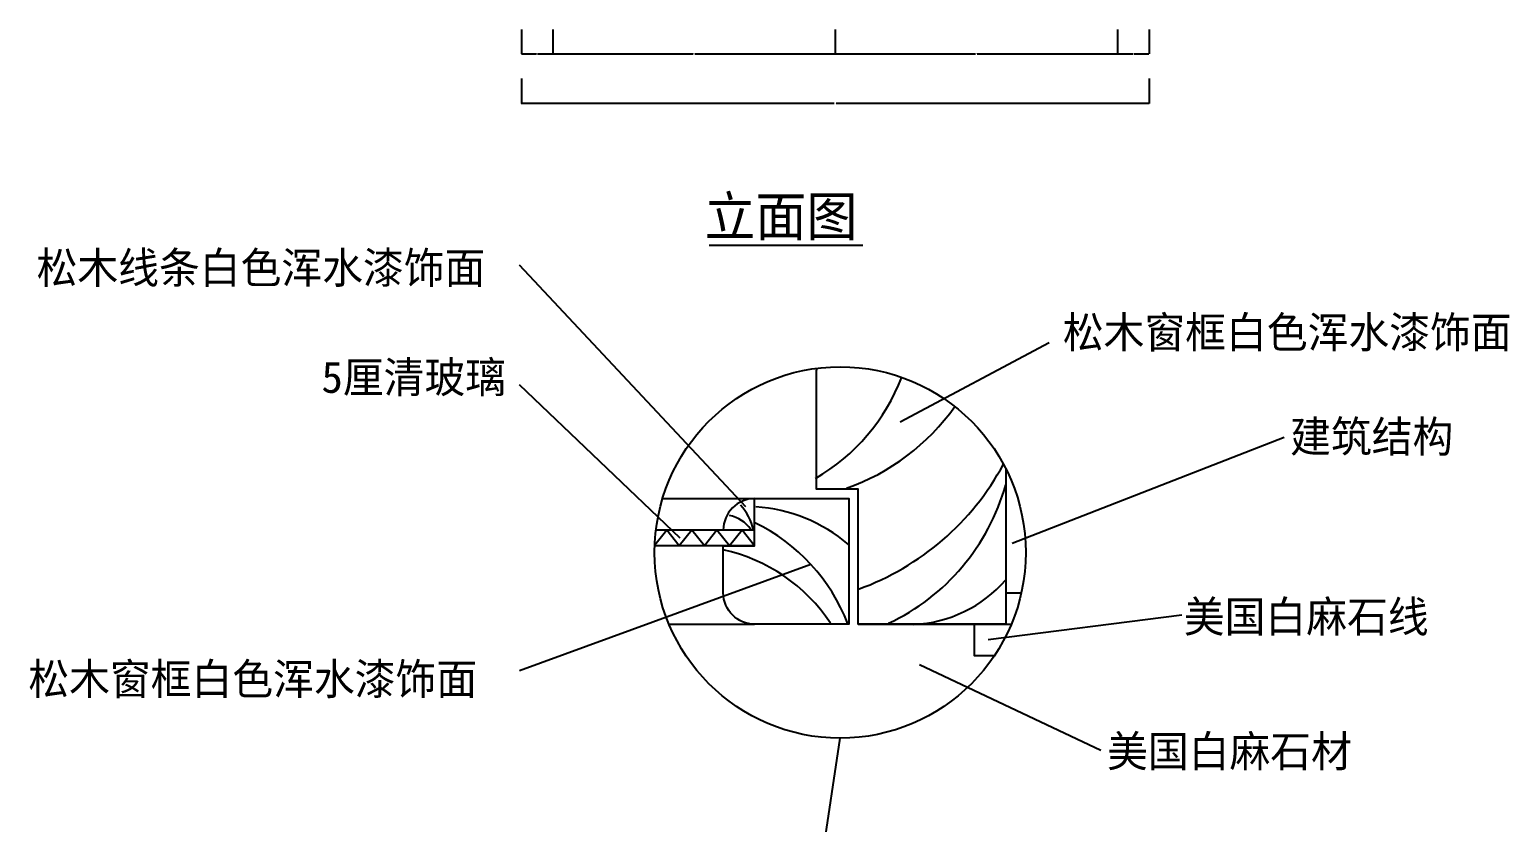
# Model space of a CAD drawing. Header units: metres. Extents: x 186 to 5383, y 145 to 6983.
# Drawn here: x 254 to 3083, y 1877 to 3392 of the extents above; entities that cross this region are included whole.
import ezdxf

# ---------------------------------------------------------------- set-up
doc = ezdxf.new("R2010")
doc.units = ezdxf.units.M
for name, color, linetype in [('3', 3, 'Continuous'), ('4', 4, 'Continuous'), ('7', 7, 'Continuous'), ('BH', 3, 'Continuous'), ('DIM', 3, 'Continuous'), ('TEXT', 3, 'Continuous')]:
    doc.layers.add(name, color=color, linetype=linetype)
doc.dimstyles.get("Standard").update_dxf_attribs({"dimtxt": 2.5, "dimasz": 2.5, "dimexe": 1.25, "dimexo": 0.625, "dimtad": 1, "dimcen": 2.5, "dimazin": 3, "dimtfac": 1, "dimtmove": 0, "dimatfit": 3})

# ---------------------------------------------------------------- blocks, each defined once
blk = doc.blocks.new('*D42')
for p, q in [((1794.14, 3391.67), (1794.14, 3345.62)), ((2334.14, 3391.67), (2334.14, 3345.62)), ((1794.39, 3345.62), (2062.64, 3345.62)), ((2065.64, 3345.62), (2333.89, 3345.62))]:
    blk.add_line(p, q)
at = {"layer": 'Defpoints'}
for p in [(1794.14, 3391.67), (2334.14, 3391.67), (1794.14, 3345.62)]:
    blk.add_point(p, dxfattribs=at)
at = {"layer": 'DIM', "insert": (2064.14, 3345.62), "char_height": 1, "attachment_point": 5}
blk.add_mtext('540', dxfattribs=at)
blk = doc.blocks.new('*D43')
for p, q in [((1194.14, 3297.99), (1194.14, 3250.45)), ((2394.14, 3297.99), (2394.14, 3250.45)), ((1792.14, 3250.45), (1193.89, 3250.45)), ((2394.39, 3250.45), (1796.14, 3250.45))]:
    blk.add_line(p, q)
at = {"layer": 'Defpoints'}
for p in [(1194.14, 3297.99), (2394.14, 3297.99), (2394.14, 3250.45)]:
    blk.add_point(p, dxfattribs=at)
at = {"layer": 'DIM', "insert": (1794.14, 3250.45), "char_height": 1, "attachment_point": 5}
blk.add_mtext('1200', dxfattribs=at)
blk = doc.blocks.new('*D44')
for p, q in [((1254.14, 3391.67), (1254.14, 3345.62)), ((1794.14, 3391.67), (1794.14, 3345.62)), ((1254.39, 3345.62), (1522.64, 3345.62)), ((1525.64, 3345.62), (1793.89, 3345.62))]:
    blk.add_line(p, q)
at = {"layer": 'Defpoints'}
for p in [(1254.14, 3391.67), (1794.14, 3391.67), (1254.14, 3345.62)]:
    blk.add_point(p, dxfattribs=at)
at = {"layer": 'DIM', "insert": (1524.14, 3345.62), "char_height": 1, "attachment_point": 5}
blk.add_mtext('540', dxfattribs=at)
blk = doc.blocks.new('*D45')
for p, q in [((1194.14, 3391.67), (1194.14, 3345.62)), ((1254.14, 3391.67), (1254.14, 3345.62)), ((1194.39, 3345.62), (1223.14, 3345.62)), ((1225.14, 3345.62), (1253.89, 3345.62))]:
    blk.add_line(p, q)
at = {"layer": 'Defpoints'}
for p in [(1194.14, 3391.67), (1254.14, 3391.67), (1194.14, 3345.62)]:
    blk.add_point(p, dxfattribs=at)
at = {"layer": 'DIM', "insert": (1224.14, 3345.62), "char_height": 1, "attachment_point": 5}
blk.add_mtext('60', dxfattribs=at)
blk = doc.blocks.new('*D46')
for p, q in [((2334.14, 3391.67), (2334.14, 3345.62)), ((2394.14, 3391.67), (2394.14, 3345.62)), ((2334.39, 3345.62), (2363.14, 3345.62)), ((2365.14, 3345.62), (2393.89, 3345.62))]:
    blk.add_line(p, q)
at = {"layer": 'Defpoints'}
for p in [(2334.14, 3391.67), (2394.14, 3391.67), (2334.14, 3345.62)]:
    blk.add_point(p, dxfattribs=at)
at = {"layer": 'DIM', "insert": (2364.14, 3345.62), "char_height": 1, "attachment_point": 5}
blk.add_mtext('60', dxfattribs=at)

msp = doc.modelspace()

# ---------------------------------------------------------------- hatches: boundary and pattern name
at = {"layer": '3'}
h = msp.add_hatch(dxfattribs=at)
h.set_pattern_fill('AR-CONC', scale=10)
h.paths.add_polyline_path([(2120.16, 2552.98), (2120.16, 2315.78), (2149.85, 2315.78, 0.05), (2158.34, 2392.9, 0.12)])
h = msp.add_hatch(dxfattribs=at)
h.set_pattern_fill('ANSI31', scale=400)
h.paths.add_polyline_path([(2158.34, 2392.9, 0.12), (2120.16, 2552.98), (2120.16, 2315.78), (2149.85, 2315.78, 0.05)])

# ---------------------------------------------------------------- linework, layer by layer
msp.add_line((1709.05, 1409.3), (1803.65, 2038.22), dxfattribs=at)
msp.add_circle((1803.65, 2392.9), 354.69, dxfattribs=at)
for centre, radius, start, end in [((1564.56, 2865.02), 382.42, 300.17, 338.92), ((1675.11, 2917.78), 425.98, 289.24, 324.72), ((1665.82, 2803.85), 511.06, 289.77, 331.68), ((1718.93, 2634.56), 416.62, 295.2, 344.36), ((1581.23, 2402.58), 61.75, 33.42, 80.15), ((1536.84, 2413.17), 103.72, 12.71, 42.76), ((1623.37, 2179.52), 301.14, 49.35, 86.43), ((1484.2, 2128), 357.82, 21.06, 64.07), ((1510.35, 2075.79), 329.56, 33.57, 77.79), ((1932.69, 2503.28), 248.15, 272.6, 319.05)]:
    msp.add_arc(centre, radius, start, end, dxfattribs=at)
at = {"layer": '4'}
msp.add_lwpolyline([(1838.16, 2255.78), (2120.16, 2255.78), (1838.16, 2255.78), (1838.16, 2513.78), (1758.35, 2513.78), (1758.35, 2735.78, -0.04), (1759.03, 2744.77)], format="xyb", dxfattribs=at)
for points in [[(2120.16, 2552.98), (2120.16, 2255.78)], [(2098.52, 2195.78), (2060.16, 2195.78), (2060.16, 2255.78), (2130.76, 2255.78)]]:
    msp.add_lwpolyline(points, dxfattribs=at)
msp.add_lwpolyline([(1640.16, 2435.78), (1640.16, 2495.78), (1820.16, 2495.78), (1820.16, 2255.78), (1640.16, 2255.78, -0.41), (1580.16, 2315.78), (1580.16, 2405.78), (1640.16, 2405.78)], format="xyb", close=True, dxfattribs=at)
msp.add_arc((1640.16, 2435.78), 60, 90, 180, dxfattribs=at)
at = {"layer": '7'}
for p, q in [((1464.22, 2495.78), (1640.16, 2495.78)), ((1640.16, 2435.78), (1451.57, 2435.78)), ((1640.16, 2405.78), (1449.2, 2405.78)), ((1476.54, 2255.78), (1640.16, 2255.78))]:
    msp.add_line(p, q, dxfattribs=at)
at = {"layer": 'BH'}
for points in [[(1640.16, 2405.78), (1616.16, 2435.78), (1592.16, 2405.78), (1568.16, 2435.78), (1544.16, 2405.78), (1520.16, 2435.78), (1496.16, 2405.78), (1472.16, 2435.78), (1449.25, 2407.15)], [(2120.16, 2315.78), (2149.85, 2315.78)]]:
    msp.add_lwpolyline(points, dxfattribs=at)
at = {"layer": 'TEXT'}
msp.add_line((1553.41, 2979.65), (1847.29, 2979.65), dxfattribs=at)

# ---------------------------------------------------------------- texts
for s, height, p in [('立面图', 75, (1544.21, 2997.59)), ('松木线条白色浑水漆饰面', 60, (267.45, 2906.78)), ('松木窗框白色浑水漆饰面', 60, (2229.32, 2783.52)), ('5厘清玻璃', 60, (812.11, 2697.79)), ('建筑结构', 60, (2663.8, 2584.28)), ('美国白麻石线', 60, (2460.66, 2240.23)), ('松木窗框白色浑水漆饰面', 60, (251.58, 2121.18)), ('美国白麻石材', 60, (2313.91, 1983.18))]:
    msp.add_text(s, height=height, dxfattribs=at).set_placement(p)

# ---------------------------------------------------------------- dimensions: what is measured, and where the dimension line sits
at = {"layer": 'DIM'}
for base, p1, p2, picture, middle in [((1194.14, 3345.62), (1194.14, 3391.67), (1254.14, 3391.67), '*D45', (1224.14, 3345.62)), ((1254.14, 3345.62), (1254.14, 3391.67), (1794.14, 3391.67), '*D44', (1524.14, 3345.62)), ((1794.14, 3345.62), (1794.14, 3391.67), (2334.14, 3391.67), '*D42', (2064.14, 3345.62)), ((2334.14, 3345.62), (2334.14, 3391.67), (2394.14, 3391.67), '*D46', (2364.14, 3345.62)), ((2394.14, 3250.45), (2394.14, 3297.99), (1194.14, 3297.99), '*D43', (1794.14, 3250.45))]:
    dim = msp.add_linear_dim(base=base, p1=p1, p2=p2, dimstyle='Standard', dxfattribs=at)
    dim.commit()
    dim.dimension.update_dxf_attribs({"geometry": picture, "text_midpoint": middle})

# ---------------------------------------------------------------- leaders
for points in [[(1623.29, 2480.19), (1190.77, 2941.6)], [(1918.29, 2642.74), (2203.49, 2793.73)], [(1498.08, 2420.39), (1190.77, 2713.26)], [(2132.51, 2410.75), (2652.72, 2612.96)], [(1747.73, 2370.05), (1190.77, 2166.61)], [(2086.51, 2226.95), (2456.81, 2273.8)], [(1955.19, 2178.72), (2302.03, 2015.06)]]:
    msp.add_leader(points, dimstyle='Standard', dxfattribs=at)

doc.saveas('drawing.dxf')
